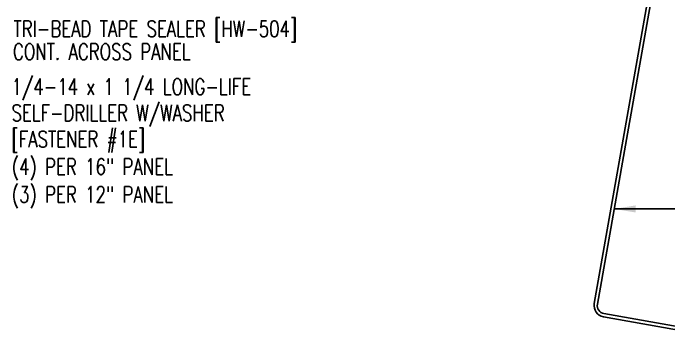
# Model space of a CAD drawing. Header units: inches. Extents: x -2 to 189, y 14 to 99.
# Drawn here: x 20.07 to 35.28, y 13.7 to 21.09 of the extents above; entities that cross this region are included whole.
import ezdxf

# ---------------------------------------------------------------- set-up
doc = ezdxf.new("R2010")
doc.units = ezdxf.units.IN
doc.header["$MEASUREMENT"] = 0
doc.layers.add('PURLIN', color=1, linetype='Continuous')
doc.layers.add('TEXT', color=2, linetype='Continuous')
doc.styles.add('TEXT1', font='ROMANS.shx', dxfattribs={"width": 0.75, "height": 0.375})
doc.dimstyles.new('DETAIL$7', dxfattribs={"dimscale": 4, "dimtxt": 0.375, "dimasz": 0.125, "dimexe": 0.0625, "dimexo": 0.125, "dimgap": 0.0625, "dimtad": 1, "dimdec": 4, "dimzin": 3, "dimdsep": 46, "dimlunit": 4, "dimtxsty": 'TEXT1', "dimblk": 'ARCHTICK', "dimcen": 0.0625, "dimclrd": 7, "dimclre": 7, "dimclrt": 2, "dimadec": 0, "dimazin": 0, "dimtfac": 0.59375, "dimtdec": 4, "dimtmove": 0, "dimatfit": 3, "dimfxl": 0, "dimfrac": 2, "dimtolj": 1, "dimtzin": 3, "dimarcsym": 0})

# ---------------------------------------------------------------- blocks, each defined once
blk = doc.blocks.new('_ArchTick')
at = {"color": 0, "linetype": 'ByBlock', "const_width": 0.15}
blk.add_lwpolyline([(-0.5, -0.5), (0.5, 0.5)], dxfattribs=at)
blk = doc.blocks.new('FD-F1E')
at = {"layer": 'TEXT', "style": 'TEXT1', "width": 0.75}
for s, p in [('1/4-14 x 1 1/4 LONG-LIFE', (0.0047, -0.0408)), ('SELF-DRILLER W/WASHER', (0.0047, -0.1926)), ('[FASTENER #1E]', (0.0047, -0.3444))]:
    blk.add_text(s, height=0.09375, dxfattribs=at).set_placement(p)
blk.add_attdef('(QUANTITY)', (0.9263, -0.3444), '', height=0.0938, dxfattribs=at)

msp = doc.modelspace()

# ---------------------------------------------------------------- linework, layer by layer
at = {"layer": 'PURLIN'}
msp.add_lwpolyline([(36.49827, 14.3354), (35.88717, 13.82262, -0.22169466), (35.73409, 13.7816), (33.7738, 14.12726, -0.41421356), (33.6217, 14.34447), (34.27077, 18.02548), (34.91983, 21.7065, 0.41421356), (34.70714, 22.01024), (32.99305, 22.31248, 0.22169466), (32.77898, 22.25512), (32.16788, 21.74235), (32.2159, 21.68513), (32.827, 22.1979, -0.22169466), (32.98008, 22.23892), (34.69417, 21.93668, -0.41421356), (34.84626, 21.71947), (34.1972, 18.03845), (33.54814, 14.35744, 0.41421356), (33.76082, 14.05369), (35.72112, 13.70804, 0.22169466), (35.93519, 13.7654), (36.54629, 14.27817)], format="xyb", close=True, dxfattribs=at)

# ---------------------------------------------------------------- block references
at = {"layer": 'TEXT', "xscale": 4, "yscale": 4, "zscale": 4}
msp.add_blockref('FD-F1E', (20.01456, 19.35934), dxfattribs=at)

# ---------------------------------------------------------------- texts
at = {"layer": 'TEXT', "style": 'TEXT1', "width": 0.75}
for s, p in [('TRI-BEAD TAPE SEALER [HW-504]', (20.07827, 20.53728)), ('CONT. ACROSS PANEL', (20.06541, 20.00727)), ('(4) PER 16" PANEL', (20.04067, 17.34365)), ('(3) PER 12" PANEL', (20.04067, 16.69835))]:
    msp.add_text(s, height=0.375, dxfattribs=at).set_placement(p)

# ---------------------------------------------------------------- leaders
msp.add_leader([(34.01086, 16.55151), (35.39578, 16.55151), (35.60929, 16.55151)], dimstyle='DETAIL$7')

doc.saveas('drawing.dxf')
